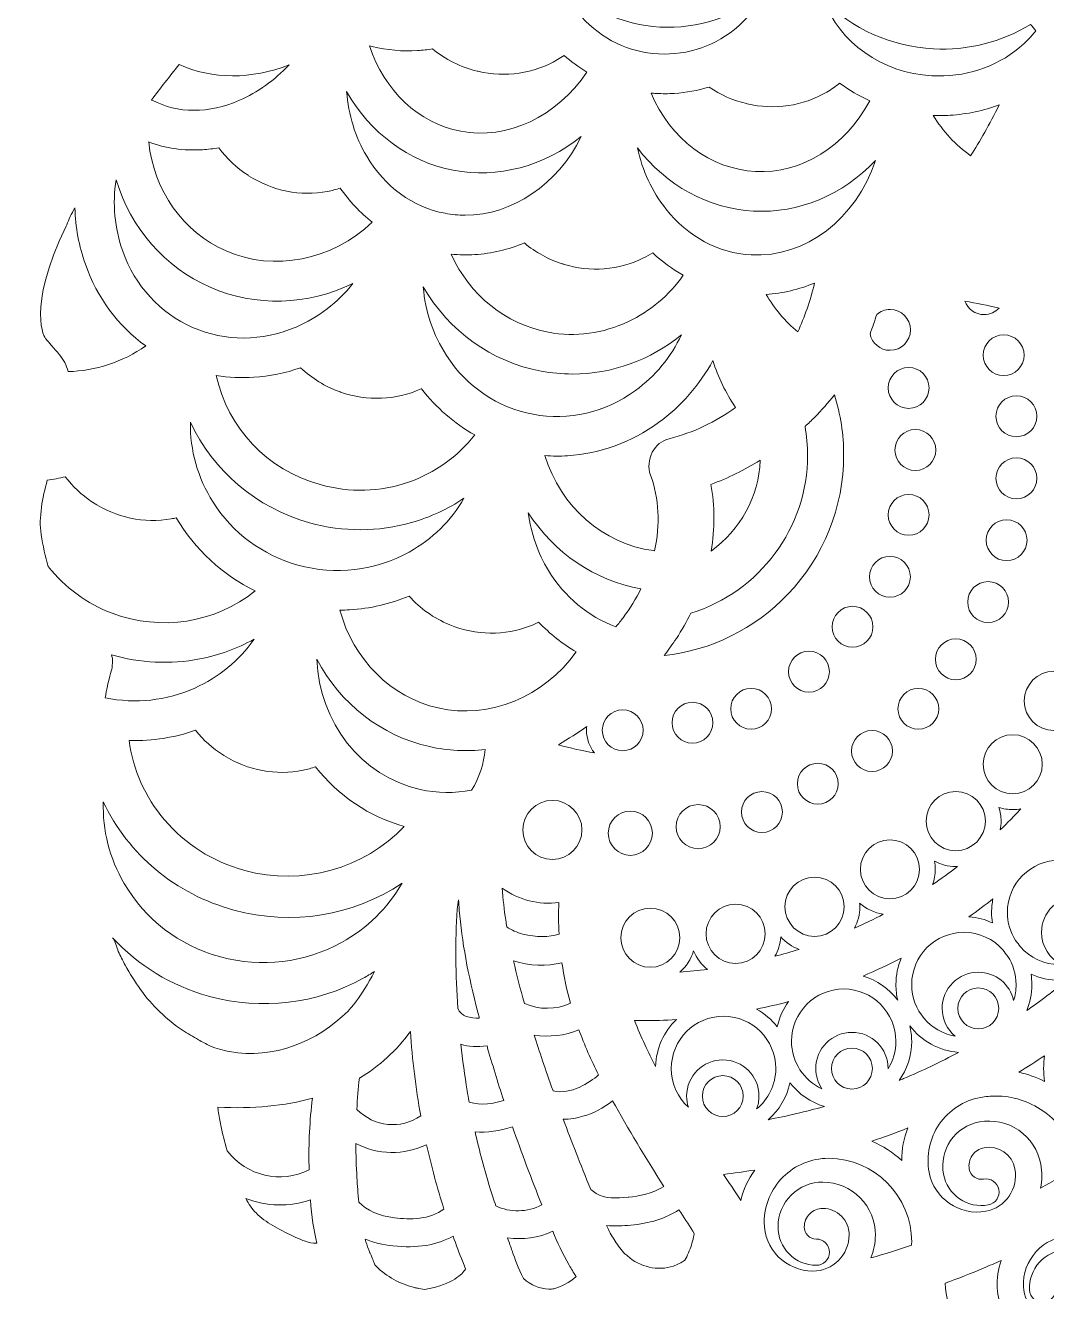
# Model space of a CAD drawing. Header units: millimetres. Extents: x -1647 to 2455, y -685 to 37.
# Drawn here: x 1152.3 to 1346.9, y -486.7 to -245.5 of the extents above; entities that cross this region are included whole.
import ezdxf

# ---------------------------------------------------------------- set-up
doc = ezdxf.new("R2010")
doc.units = ezdxf.units.MM
doc.header["$MEASUREMENT"] = 0
doc.layers.add('Layer 5', color=7, linetype='Continuous')

msp = doc.modelspace()

# ---------------------------------------------------------------- linework, layer by layer
at = {"layer": 'Layer 5', "lineweight": 0}
for points, knots in [([(1273.25, -245.87), (1280.52, -246.28), (1287.51, -243.96), (1293.02, -239.44), (1291.84, -241.77), (1290.23, -243.86), (1288.26, -245.63), (1284.04, -249.4), (1278.61, -251.3), (1272.97, -250.99), (1267.32, -250.68), (1262.14, -248.18), (1258.37, -243.97), (1256.59, -241.98), (1255.21, -239.7), (1254.3, -237.25), (1259.28, -242.32), (1266.1, -245.47), (1273.25, -245.87)], [0, 0, 0, 0, 1, 1, 1, 2, 2, 2, 3, 3, 3, 4, 4, 4, 5, 5, 5, 6, 6, 6, 6]), ([(1343.88, -245.37), (1344.22, -245.77), (1344.57, -246.17), (1344.91, -246.57), (1343.99, -247.73), (1342.94, -248.81), (1341.78, -249.78), (1337.2, -253.59), (1331.26, -255.49), (1325.06, -255.15), (1315.51, -254.62), (1307.44, -248.77), (1304.44, -240.69), (1309.82, -246.23), (1317.22, -249.58), (1325.35, -250.03), (1331.87, -250.4), (1338.42, -248.74), (1343.88, -245.37)], [0, 0, 0, 0, 1, 1, 1, 2, 2, 2, 3, 3, 3, 4, 4, 4, 5, 5, 5, 6, 6, 6, 6]), ([(1255.01, -251.27), (1256.34, -252.46), (1257.79, -253.53), (1259.32, -254.45), (1253.7, -262.91), (1244.16, -267.43), (1235.28, -265.73), (1227.24, -264.2), (1220.71, -258.03), (1217.91, -249.44), (1218.08, -249.49), (1218.26, -249.54), (1218.43, -249.58), (1221.27, -250.28), (1224.17, -250.54), (1227.07, -250.36), (1228.01, -250.3), (1228.97, -250.19), (1229.92, -250.04), (1232.36, -252.06), (1235.3, -253.53), (1238.45, -254.28), (1238.45, -254.28), (1238.57, -254.3), (1238.57, -254.3), (1243.82, -255.53), (1249.21, -254.74), (1253.74, -252.08), (1254.17, -251.83), (1254.59, -251.56), (1255.01, -251.27)], [0, 0, 0, 0, 1, 1, 1, 2, 2, 2, 3, 3, 3, 4, 4, 4, 5, 5, 5, 6, 6, 6, 7, 7, 7, 8, 8, 8, 9, 9, 9, 10, 10, 10, 10]), ([(1181.62, -253.01), (1187.91, -255.88), (1195.45, -255.87), (1202.57, -253.08), (1199.78, -256.02), (1196.57, -258.32), (1193.11, -259.83), (1187.26, -262.38), (1181.36, -262.37), (1176.51, -259.8), (1176.47, -259.78), (1176.42, -259.76), (1176.38, -259.74), (1178.05, -257.55), (1179.77, -255.34), (1181.62, -253.01)], [0, 0, 0, 0, 1, 1, 1, 2, 2, 2, 3, 3, 3, 4, 4, 4, 5, 5, 5, 5]), ([(1291.46, -273.38), (1282.82, -272.93), (1275.32, -267.26), (1271.55, -258.45), (1271.89, -258.48), (1272.22, -258.5), (1272.55, -258.52), (1273.7, -258.59), (1274.85, -258.58), (1275.98, -258.51), (1278.25, -258.37), (1280.48, -257.96), (1282.63, -257.3), (1284.77, -258.78), (1287.16, -259.85), (1289.74, -260.46), (1289.74, -260.46), (1289.86, -260.49), (1289.86, -260.49), (1295.11, -261.71), (1300.5, -260.92), (1305.04, -258.27), (1305.89, -257.76), (1306.72, -257.19), (1307.49, -256.55), (1309.28, -257.87), (1311.2, -259), (1313.22, -259.91), (1308.65, -268.58), (1300.21, -273.86), (1291.46, -273.38)], [0, 0, 0, 0, 1, 1, 1, 2, 2, 2, 3, 3, 3, 4, 4, 4, 5, 5, 5, 6, 6, 6, 7, 7, 7, 8, 8, 8, 9, 9, 9, 10, 10, 10, 10]), ([(1233.87, -273.14), (1242.35, -274.76), (1251.19, -272.39), (1258.25, -266.74), (1253.74, -275.87), (1245.11, -281.71), (1236.14, -281.71), (1234.87, -281.71), (1233.58, -281.6), (1232.3, -281.35), (1226.13, -280.17), (1220.82, -276.31), (1217.37, -270.47), (1215.18, -266.77), (1213.88, -262.59), (1213.55, -258.17), (1218.03, -266.04), (1225.38, -271.52), (1233.87, -273.14)], [0, 0, 0, 0, 1, 1, 1, 2, 2, 2, 3, 3, 3, 4, 4, 4, 5, 5, 5, 6, 6, 6, 6]), ([(1337.91, -260.69), (1336.01, -264.46), (1334.22, -267.64), (1332.46, -270.37), (1329.6, -268.35), (1327.16, -265.74), (1325.32, -262.71), (1326.39, -262.75), (1327.47, -262.74), (1328.54, -262.67), (1331.81, -262.47), (1334.95, -261.79), (1337.92, -260.66), (1337.92, -260.67), (1337.91, -260.68), (1337.91, -260.69)], [0, 0, 0, 0, 1, 1, 1, 2, 2, 2, 3, 3, 3, 4, 4, 4, 5, 5, 5, 5]), ([(1186.09, -269.24), (1187.12, -269.17), (1188.17, -269.05), (1189.21, -268.86), (1190.71, -270.93), (1192.58, -272.69), (1194.77, -274.11), (1194.77, -274.11), (1194.87, -274.18), (1194.87, -274.18), (1199.41, -277.09), (1204.75, -278.16), (1209.91, -277.18), (1210.73, -277.02), (1211.54, -276.81), (1212.33, -276.55), (1214.08, -279.05), (1216.13, -281.22), (1218.44, -283.04), (1210.78, -290.31), (1199.72, -292.52), (1190.57, -288.51), (1182.37, -284.92), (1176.83, -277.06), (1175.83, -267.76), (1179.06, -268.96), (1182.5, -269.46), (1186.09, -269.24)], [0, 0, 0, 0, 1, 1, 1, 2, 2, 2, 3, 3, 3, 4, 4, 4, 5, 5, 5, 6, 6, 6, 7, 7, 7, 8, 8, 8, 9, 9, 9, 9]), ([(1290.63, -289.26), (1284.37, -288.93), (1278.6, -285.82), (1274.39, -280.51), (1271.74, -277.15), (1269.89, -273.19), (1268.96, -268.87), (1274.45, -276.04), (1282.46, -280.47), (1291.07, -280.92), (1299.72, -281.38), (1308.04, -277.89), (1314.3, -271.28), (1310.59, -282.47), (1301.03, -289.8), (1290.63, -289.26)], [0, 0, 0, 0, 1, 1, 1, 2, 2, 2, 3, 3, 3, 4, 4, 4, 5, 5, 5, 5]), ([(1169.61, -274.94), (1172.39, -284.14), (1178.87, -291.62), (1187.54, -295.42), (1196.21, -299.22), (1206.11, -298.9), (1214.75, -294.7), (1211.85, -298.34), (1208.16, -301.17), (1203.9, -303), (1197.42, -305.77), (1190.42, -305.8), (1184.19, -303.07), (1177.96, -300.34), (1173.23, -295.18), (1170.87, -288.53), (1169.32, -284.17), (1168.9, -279.54), (1169.61, -274.94)], [0, 0, 0, 0, 1, 1, 1, 2, 2, 2, 3, 3, 3, 4, 4, 4, 5, 5, 5, 6, 6, 6, 6]), ([(1160.11, -283.78), (1160.15, -283.7), (1160.19, -283.61), (1160.21, -283.53), (1160.59, -282.53), (1161.1, -281.47), (1161.76, -280.31), (1161.86, -283.98), (1162.53, -287.59), (1163.76, -291.06), (1166.03, -297.44), (1170, -302.79), (1175.27, -306.61), (1170.86, -309.67), (1165.67, -311.38), (1160.47, -311.49), (1160.15, -310.28), (1159.61, -309.22), (1158.83, -308.27), (1158.29, -307.61), (1157.72, -306.98), (1157.27, -306.47), (1157.27, -306.47), (1157.24, -306.44), (1157.24, -306.44), (1156.88, -306.03), (1156.53, -305.64), (1156.2, -305.25), (1156.19, -305.24), (1156.19, -305.23), (1156.18, -305.23), (1156.18, -305.23), (1156.18, -305.23), (1156.18, -305.23), (1156.15, -305.18), (1152.32, -299.79), (1160.11, -283.78)], [0, 0, 0, 0, 1, 1, 1, 2, 2, 2, 3, 3, 3, 4, 4, 4, 5, 5, 5, 6, 6, 6, 7, 7, 7, 8, 8, 8, 9, 9, 9, 10, 10, 10, 11, 11, 11, 12, 12, 12, 12]), ([(1267.23, -301.96), (1262.41, -304.24), (1257.15, -304.94), (1252.01, -303.99), (1243.82, -302.47), (1237, -296.97), (1233.48, -289.13), (1234.97, -289.28), (1236.47, -289.3), (1237.96, -289.21), (1241.18, -289.01), (1244.36, -288.26), (1247.42, -286.99), (1249.55, -288.79), (1252, -290.14), (1254.73, -290.99), (1254.73, -290.99), (1254.83, -291.02), (1254.83, -291.02), (1259.99, -292.61), (1265.43, -292.19), (1270.13, -289.85), (1270.72, -289.56), (1271.3, -289.23), (1271.87, -288.87), (1273.68, -290.55), (1275.63, -291.98), (1277.7, -293.15), (1274.99, -296.97), (1271.38, -300), (1267.23, -301.96)], [0, 0, 0, 0, 1, 1, 1, 2, 2, 2, 3, 3, 3, 4, 4, 4, 5, 5, 5, 6, 6, 6, 7, 7, 7, 8, 8, 8, 9, 9, 9, 10, 10, 10, 10]), ([(1250.63, -311.41), (1252.58, -311.77), (1254.57, -311.95), (1256.53, -311.95), (1256.53, -311.95), (1256.54, -311.95), (1256.54, -311.95), (1264.16, -311.95), (1271.41, -309.32), (1277.36, -304.47), (1275.36, -308.71), (1272.37, -312.34), (1268.57, -315.1), (1262.81, -319.27), (1255.9, -320.88), (1249.11, -319.62), (1242.32, -318.36), (1236.45, -314.39), (1232.57, -308.43), (1230, -304.49), (1228.51, -300.03), (1228.16, -295.35), (1233.01, -303.76), (1241.16, -309.65), (1250.63, -311.41)], [0, 0, 0, 0, 1, 1, 1, 2, 2, 2, 3, 3, 3, 4, 4, 4, 5, 5, 5, 6, 6, 6, 7, 7, 7, 8, 8, 8, 8]), ([(1293.48, -296.78), (1293.48, -296.78), (1293.48, -296.78), (1293.48, -296.78), (1296.65, -296.58), (1299.74, -295.86), (1302.71, -294.62), (1301.87, -298.08), (1300.81, -301.14), (1299.51, -303.92), (1297.11, -301.92), (1295.06, -299.49), (1293.48, -296.78)], [0, 0, 0, 0, 1, 1, 1, 2, 2, 2, 3, 3, 3, 4, 4, 4, 4]), ([(1331.36, -298.07), (1333.56, -298.45), (1335.73, -298.89), (1337.88, -299.38), (1337.16, -300.15), (1336.15, -300.64), (1335.02, -300.64), (1333.34, -300.64), (1331.91, -299.57), (1331.36, -298.07)], [0, 0, 0, 0, 1, 1, 1, 2, 2, 2, 3, 3, 3, 3]), ([(1317.1, -307.44), (1315.21, -307.44), (1313.63, -306.09), (1313.28, -304.29), (1313.77, -303.07), (1314.19, -301.84), (1314.56, -300.61), (1315.24, -300.02), (1316.13, -299.66), (1317.1, -299.66), (1319.25, -299.66), (1320.99, -301.4), (1320.99, -303.55), (1320.99, -305.7), (1319.25, -307.44), (1317.1, -307.44)], [0, 0, 0, 0, 1, 1, 1, 2, 2, 2, 3, 3, 3, 4, 4, 4, 5, 5, 5, 5]), ([(1334.85, -308.37), (1334.85, -306.22), (1336.6, -304.47), (1338.74, -304.47), (1340.89, -304.47), (1342.64, -306.22), (1342.64, -308.37), (1342.64, -310.51), (1340.89, -312.26), (1338.74, -312.26), (1336.6, -312.26), (1334.85, -310.51), (1334.85, -308.37)], [0, 0, 0, 0, 1, 1, 1, 2, 2, 2, 3, 3, 3, 4, 4, 4, 4]), ([(1212.29, -315.35), (1212.29, -315.35), (1212.4, -315.39), (1212.4, -315.39), (1217.5, -317.16), (1222.94, -316.95), (1227.73, -314.79), (1227.75, -314.77), (1227.78, -314.76), (1227.81, -314.75), (1230.59, -318.36), (1234.08, -321.38), (1237.97, -323.54), (1234.71, -327.7), (1230.37, -330.8), (1225.34, -332.54), (1219.93, -334.41), (1214.11, -334.58), (1208.53, -333.02), (1198.37, -330.18), (1190.88, -322.28), (1188.7, -312.21), (1191.06, -312.61), (1193.46, -312.73), (1195.84, -312.58), (1198.85, -312.4), (1201.85, -311.78), (1204.77, -310.75), (1206.91, -312.79), (1209.44, -314.34), (1212.29, -315.35)], [0, 0, 0, 0, 1, 1, 1, 2, 2, 2, 3, 3, 3, 4, 4, 4, 5, 5, 5, 6, 6, 6, 7, 7, 7, 8, 8, 8, 9, 9, 9, 10, 10, 10, 10]), ([(1274.98, -324.28), (1273.62, -324.63), (1272.48, -325.54), (1271.79, -326.85), (1271.08, -328.2), (1270.95, -329.83), (1271.45, -331.19), (1273.07, -335.64), (1273.33, -340.61), (1272.22, -345.61), (1272.15, -345.61), (1272.09, -345.6), (1272.02, -345.59), (1262.37, -344.31), (1254.38, -337.27), (1251.32, -327.49), (1252.78, -327.6), (1254.23, -327.61), (1255.65, -327.52), (1261.83, -327.14), (1267.83, -324.95), (1273, -321.2), (1277.28, -318.1), (1280.82, -314.04), (1283.34, -309.37), (1284.35, -312.55), (1285.79, -315.54), (1287.65, -318.31), (1283.85, -321.1), (1279.59, -323.11), (1274.98, -324.28)], [0, 0, 0, 0, 1, 1, 1, 2, 2, 2, 3, 3, 3, 4, 4, 4, 5, 5, 5, 6, 6, 6, 7, 7, 7, 8, 8, 8, 9, 9, 9, 10, 10, 10, 10]), ([(1320.64, -318.49), (1318.49, -318.49), (1316.74, -316.74), (1316.74, -314.6), (1316.74, -312.45), (1318.49, -310.7), (1320.64, -310.7), (1322.79, -310.7), (1324.53, -312.45), (1324.53, -314.6), (1324.53, -316.74), (1322.79, -318.49), (1320.64, -318.49)], [0, 0, 0, 0, 1, 1, 1, 2, 2, 2, 3, 3, 3, 4, 4, 4, 4]), ([(1301.39, -327.41), (1301.39, -325.59), (1301.23, -323.75), (1300.9, -321.94), (1301.53, -321.35), (1302.14, -320.78), (1302.69, -320.21), (1304.05, -318.84), (1305.32, -317.4), (1306.5, -315.91), (1307.67, -319.62), (1308.26, -323.47), (1308.26, -327.41), (1308.26, -337.31), (1304.48, -346.72), (1297.62, -353.9), (1291.31, -360.5), (1283.02, -364.58), (1274.05, -365.55), (1274.88, -364.48), (1275.66, -363.39), (1276.38, -362.3), (1277.4, -360.75), (1278.33, -359.14), (1279.14, -357.5), (1292.27, -353.46), (1301.39, -341.15), (1301.39, -327.41)], [0, 0, 0, 0, 1, 1, 1, 2, 2, 2, 3, 3, 3, 4, 4, 4, 5, 5, 5, 6, 6, 6, 7, 7, 7, 8, 8, 8, 9, 9, 9, 9]), ([(1341.18, -323.89), (1339.03, -323.89), (1337.28, -322.14), (1337.28, -319.99), (1337.28, -317.84), (1339.03, -316.1), (1341.18, -316.1), (1343.32, -316.1), (1345.07, -317.84), (1345.07, -319.99), (1345.07, -322.14), (1343.32, -323.89), (1341.18, -323.89)], [0, 0, 0, 0, 1, 1, 1, 2, 2, 2, 3, 3, 3, 4, 4, 4, 4]), ([(1206.5, -340.28), (1212.87, -342.06), (1219.59, -342.05), (1225.93, -340.23), (1229.52, -339.21), (1232.86, -337.66), (1235.9, -335.62), (1233.45, -339.89), (1229.89, -343.39), (1225.44, -345.86), (1218.96, -349.46), (1211.44, -350.34), (1204.25, -348.33), (1197.55, -346.46), (1191.82, -342.21), (1188.1, -336.37), (1185.16, -331.75), (1183.68, -326.45), (1183.78, -321.11), (1188.1, -330.42), (1196.35, -337.45), (1206.5, -340.28)], [0, 0, 0, 0, 1, 1, 1, 2, 2, 2, 3, 3, 3, 4, 4, 4, 5, 5, 5, 6, 6, 6, 7, 7, 7, 7]), ([(1325.81, -326.42), (1325.81, -328.57), (1324.07, -330.31), (1321.92, -330.31), (1319.77, -330.31), (1318.03, -328.57), (1318.03, -326.42), (1318.03, -324.27), (1319.77, -322.53), (1321.92, -322.53), (1324.07, -322.53), (1325.81, -324.27), (1325.81, -326.42)], [0, 0, 0, 0, 1, 1, 1, 2, 2, 2, 3, 3, 3, 4, 4, 4, 4]), ([(1341.18, -335.71), (1339.03, -335.71), (1337.28, -333.96), (1337.28, -331.81), (1337.28, -329.67), (1339.03, -327.92), (1341.18, -327.92), (1343.32, -327.92), (1345.07, -329.67), (1345.07, -331.81), (1345.07, -333.96), (1343.32, -335.71), (1341.18, -335.71)], [0, 0, 0, 0, 1, 1, 1, 2, 2, 2, 3, 3, 3, 4, 4, 4, 4]), ([(1283.02, -345.66), (1283.72, -341.37), (1283.71, -337.04), (1282.96, -332.97), (1286.19, -331.78), (1289.35, -330.24), (1292.37, -328.38), (1292.07, -335.26), (1288.59, -341.64), (1283.02, -345.66)], [0, 0, 0, 0, 1, 1, 1, 2, 2, 2, 3, 3, 3, 3]), ([(1156.7, -348.63), (1156.14, -346.71), (1155.68, -344.66), (1155.34, -342.52), (1155.34, -342.52), (1155.34, -342.52), (1155.34, -342.52), (1154.82, -339.23), (1155.61, -335.49), (1156.51, -332.19), (1157.66, -332.02), (1158.8, -331.78), (1159.93, -331.5), (1161.34, -333.35), (1163.05, -334.96), (1165.02, -336.28), (1165.02, -336.28), (1165.12, -336.34), (1165.12, -336.34), (1169.62, -339.32), (1174.95, -340.45), (1180.12, -339.53), (1180.43, -339.47), (1180.75, -339.41), (1181.07, -339.33), (1184.6, -345.33), (1189.88, -350.22), (1196.12, -353.27), (1188.49, -359.37), (1178.18, -361), (1168.86, -357.5), (1164.07, -355.7), (1159.87, -352.63), (1156.7, -348.63)], [0, 0, 0, 0, 1, 1, 1, 2, 2, 2, 3, 3, 3, 4, 4, 4, 5, 5, 5, 6, 6, 6, 7, 7, 7, 8, 8, 8, 9, 9, 9, 10, 10, 10, 11, 11, 11, 11]), ([(1320.64, -342.67), (1318.49, -342.67), (1316.74, -340.92), (1316.74, -338.78), (1316.74, -336.63), (1318.49, -334.88), (1320.64, -334.88), (1322.79, -334.88), (1324.53, -336.63), (1324.53, -338.78), (1324.53, -340.92), (1322.79, -342.67), (1320.64, -342.67)], [0, 0, 0, 0, 1, 1, 1, 2, 2, 2, 3, 3, 3, 4, 4, 4, 4]), ([(1252.01, -349.38), (1249.98, -346.05), (1248.67, -342.31), (1248.16, -338.39), (1253.11, -346.03), (1260.84, -351.28), (1269.63, -352.85), (1268.68, -354.76), (1267.54, -356.6), (1266.23, -358.35), (1265.8, -358.93), (1265.35, -359.5), (1264.85, -360.09), (1259.61, -358.16), (1255.07, -354.38), (1252.01, -349.38)], [0, 0, 0, 0, 1, 1, 1, 2, 2, 2, 3, 3, 3, 4, 4, 4, 5, 5, 5, 5]), ([(1339.31, -347.49), (1337.16, -347.49), (1335.42, -345.75), (1335.42, -343.6), (1335.42, -341.45), (1337.16, -339.71), (1339.31, -339.71), (1341.46, -339.71), (1343.2, -341.45), (1343.2, -343.6), (1343.2, -345.75), (1341.46, -347.49), (1339.31, -347.49)], [0, 0, 0, 0, 1, 1, 1, 2, 2, 2, 3, 3, 3, 4, 4, 4, 4]), ([(1317.08, -346.68), (1319.22, -346.68), (1320.97, -348.42), (1320.97, -350.57), (1320.97, -352.72), (1319.22, -354.46), (1317.08, -354.46), (1314.93, -354.46), (1313.18, -352.72), (1313.18, -350.57), (1313.18, -348.42), (1314.93, -346.68), (1317.08, -346.68)], [0, 0, 0, 0, 1, 1, 1, 2, 2, 2, 3, 3, 3, 4, 4, 4, 4]), ([(1335.78, -351.49), (1337.93, -351.49), (1339.68, -353.24), (1339.68, -355.38), (1339.68, -357.53), (1337.93, -359.28), (1335.78, -359.28), (1333.64, -359.28), (1331.89, -357.53), (1331.89, -355.38), (1331.89, -353.24), (1333.64, -351.49), (1335.78, -351.49)], [0, 0, 0, 0, 1, 1, 1, 2, 2, 2, 3, 3, 3, 4, 4, 4, 4]), ([(1231.02, -375.55), (1222.02, -373.54), (1214.77, -366.3), (1212.27, -356.93), (1212.88, -356.92), (1213.5, -356.9), (1214.1, -356.86), (1218.02, -356.62), (1221.83, -355.74), (1225.44, -354.23), (1227.52, -356.58), (1230.16, -358.45), (1233.11, -359.67), (1233.11, -359.67), (1233.22, -359.71), (1233.22, -359.71), (1238.22, -361.75), (1243.66, -361.82), (1248.56, -359.91), (1249.08, -359.71), (1249.61, -359.47), (1250.14, -359.21), (1252.28, -361.45), (1254.68, -363.34), (1257.3, -364.86), (1251.18, -373.44), (1240.75, -377.72), (1231.02, -375.55)], [0, 0, 0, 0, 1, 1, 1, 2, 2, 2, 3, 3, 3, 4, 4, 4, 5, 5, 5, 6, 6, 6, 7, 7, 7, 8, 8, 8, 9, 9, 9, 9]), ([(1313.84, -360.09), (1313.84, -362.23), (1312.09, -363.98), (1309.94, -363.98), (1307.8, -363.98), (1306.05, -362.23), (1306.05, -360.09), (1306.05, -357.94), (1307.8, -356.19), (1309.94, -356.19), (1312.09, -356.19), (1313.84, -357.94), (1313.84, -360.09)], [0, 0, 0, 0, 1, 1, 1, 2, 2, 2, 3, 3, 3, 4, 4, 4, 4]), ([(1168.71, -365.4), (1174.18, -367.01), (1179.96, -367.29), (1185.57, -366.2), (1189.23, -365.49), (1192.69, -364.24), (1195.9, -362.47), (1193.09, -366.51), (1189.24, -369.69), (1184.59, -371.76), (1179.19, -374.17), (1173.32, -374.81), (1167.56, -373.61), (1167.68, -372.85), (1167.81, -372.13), (1167.95, -371.42), (1167.98, -371.27), (1168.59, -368.96), (1168.79, -368.17), (1168.84, -367.99), (1168.87, -367.81), (1168.88, -367.62), (1168.88, -367.62), (1168.94, -366.76), (1168.94, -366.76), (1168.98, -366.28), (1168.89, -365.82), (1168.71, -365.4)], [0, 0, 0, 0, 1, 1, 1, 2, 2, 2, 3, 3, 3, 4, 4, 4, 5, 5, 5, 6, 6, 6, 7, 7, 7, 8, 8, 8, 9, 9, 9, 9]), ([(1333.52, -366.28), (1333.52, -368.43), (1331.77, -370.18), (1329.62, -370.18), (1327.48, -370.18), (1325.73, -368.43), (1325.73, -366.28), (1325.73, -364.14), (1327.48, -362.39), (1329.62, -362.39), (1331.77, -362.39), (1333.52, -364.14), (1333.52, -366.28)], [0, 0, 0, 0, 1, 1, 1, 2, 2, 2, 3, 3, 3, 4, 4, 4, 4]), ([(1227.56, -391.06), (1216.29, -388.55), (1208.37, -378.28), (1207.86, -366.28), (1212.35, -374.76), (1220.14, -380.85), (1229.38, -382.91), (1232.86, -383.69), (1236.41, -383.86), (1239.95, -383.44), (1239.71, -386.11), (1238.81, -388.82), (1237.37, -391.2), (1234.1, -391.83), (1230.81, -391.79), (1227.56, -391.06)], [0, 0, 0, 0, 1, 1, 1, 2, 2, 2, 3, 3, 3, 4, 4, 4, 5, 5, 5, 5]), ([(1301.64, -372.53), (1299.5, -372.53), (1297.75, -370.78), (1297.75, -368.64), (1297.75, -366.49), (1299.5, -364.74), (1301.64, -364.74), (1303.79, -364.74), (1305.54, -366.49), (1305.54, -368.64), (1305.54, -370.78), (1303.79, -372.53), (1301.64, -372.53)], [0, 0, 0, 0, 1, 1, 1, 2, 2, 2, 3, 3, 3, 4, 4, 4, 4]), ([(1353.94, -374.2), (1353.94, -377.3), (1351.41, -379.83), (1348.31, -379.83), (1345.2, -379.83), (1342.68, -377.3), (1342.68, -374.2), (1342.68, -371.09), (1345.2, -368.57), (1348.31, -368.57), (1351.41, -368.57), (1353.94, -371.09), (1353.94, -374.2)], [0, 0, 0, 0, 1, 1, 1, 2, 2, 2, 3, 3, 3, 4, 4, 4, 4]), ([(1290.62, -379.6), (1288.48, -379.6), (1286.73, -377.85), (1286.73, -375.71), (1286.73, -373.56), (1288.48, -371.81), (1290.62, -371.81), (1292.77, -371.81), (1294.52, -373.56), (1294.52, -375.71), (1294.52, -377.85), (1292.77, -379.6), (1290.62, -379.6)], [0, 0, 0, 0, 1, 1, 1, 2, 2, 2, 3, 3, 3, 4, 4, 4, 4]), ([(1326.39, -375.71), (1326.39, -377.85), (1324.64, -379.6), (1322.49, -379.6), (1320.35, -379.6), (1318.6, -377.85), (1318.6, -375.71), (1318.6, -373.56), (1320.35, -371.81), (1322.49, -371.81), (1324.64, -371.81), (1326.39, -373.56), (1326.39, -375.71)], [0, 0, 0, 0, 1, 1, 1, 2, 2, 2, 3, 3, 3, 4, 4, 4, 4]), ([(1266.16, -375.91), (1268.31, -375.91), (1270.05, -377.65), (1270.05, -379.8), (1270.05, -381.95), (1268.31, -383.69), (1266.16, -383.69), (1264.01, -383.69), (1262.26, -381.95), (1262.26, -379.8), (1262.26, -377.65), (1264.01, -375.91), (1266.16, -375.91)], [0, 0, 0, 0, 1, 1, 1, 2, 2, 2, 3, 3, 3, 4, 4, 4, 4]), ([(1275.55, -378.35), (1275.55, -376.21), (1277.3, -374.46), (1279.44, -374.46), (1281.59, -374.46), (1283.34, -376.21), (1283.34, -378.35), (1283.34, -380.5), (1281.59, -382.25), (1279.44, -382.25), (1277.3, -382.25), (1275.55, -380.5), (1275.55, -378.35)], [0, 0, 0, 0, 1, 1, 1, 2, 2, 2, 3, 3, 3, 4, 4, 4, 4]), ([(1172.33, -381.74), (1176.58, -381.84), (1180.75, -381.19), (1184.76, -379.8), (1186.24, -381.66), (1188.01, -383.25), (1190.06, -384.54), (1190.06, -384.54), (1190.16, -384.6), (1190.16, -384.6), (1194.74, -387.46), (1200.09, -388.45), (1205.24, -387.39), (1206.05, -387.23), (1206.86, -387.01), (1207.64, -386.74), (1211.97, -392.3), (1217.91, -396.29), (1224.54, -398.09), (1216.86, -406.18), (1205.12, -409.48), (1194.14, -406.51), (1194.14, -406.51), (1193.98, -406.46), (1193.98, -406.46), (1188.02, -404.81), (1182.78, -401.48), (1178.82, -396.83), (1175.14, -392.49), (1172.82, -387.29), (1172.08, -381.73), (1172.16, -381.73), (1172.25, -381.73), (1172.33, -381.74)], [0, 0, 0, 0, 1, 1, 1, 2, 2, 2, 3, 3, 3, 4, 4, 4, 5, 5, 5, 6, 6, 6, 7, 7, 7, 8, 8, 8, 9, 9, 9, 10, 10, 10, 11, 11, 11, 11]), ([(1260.76, -384.08), (1258.46, -383.71), (1256.18, -383.21), (1253.93, -382.55), (1255.84, -381.41), (1257.62, -380.25), (1259.3, -379.09), (1259.28, -379.33), (1259.26, -379.56), (1259.26, -379.8), (1259.26, -381.42), (1259.83, -382.9), (1260.76, -384.08)], [0, 0, 0, 0, 1, 1, 1, 2, 2, 2, 3, 3, 3, 4, 4, 4, 4]), ([(1309.76, -383.75), (1309.76, -381.6), (1311.51, -379.85), (1313.66, -379.85), (1315.81, -379.85), (1317.55, -381.6), (1317.55, -383.75), (1317.55, -385.89), (1315.81, -387.64), (1313.66, -387.64), (1311.51, -387.64), (1309.76, -385.89), (1309.76, -383.75)], [0, 0, 0, 0, 1, 1, 1, 2, 2, 2, 3, 3, 3, 4, 4, 4, 4]), ([(1340.48, -391.9), (1337.37, -391.9), (1334.85, -389.38), (1334.85, -386.27), (1334.85, -383.17), (1337.37, -380.64), (1340.48, -380.64), (1343.58, -380.64), (1346.11, -383.17), (1346.11, -386.27), (1346.11, -389.38), (1343.58, -391.9), (1340.48, -391.9)], [0, 0, 0, 0, 1, 1, 1, 2, 2, 2, 3, 3, 3, 4, 4, 4, 4]), ([(1307.22, -389.97), (1307.22, -392.12), (1305.48, -393.86), (1303.33, -393.86), (1301.18, -393.86), (1299.44, -392.12), (1299.44, -389.97), (1299.44, -387.82), (1301.18, -386.08), (1303.33, -386.08), (1305.48, -386.08), (1307.22, -387.82), (1307.22, -389.97)], [0, 0, 0, 0, 1, 1, 1, 2, 2, 2, 3, 3, 3, 4, 4, 4, 4]), ([(1296.58, -395.36), (1296.58, -397.51), (1294.83, -399.26), (1292.68, -399.26), (1290.53, -399.26), (1288.79, -397.51), (1288.79, -395.36), (1288.79, -393.22), (1290.53, -391.47), (1292.68, -391.47), (1294.83, -391.47), (1296.58, -393.22), (1296.58, -395.36)], [0, 0, 0, 0, 1, 1, 1, 2, 2, 2, 3, 3, 3, 4, 4, 4, 4]), ([(1329.62, -402.73), (1326.52, -402.73), (1323.99, -400.2), (1323.99, -397.1), (1323.99, -393.99), (1326.52, -391.47), (1329.62, -391.47), (1332.73, -391.47), (1335.26, -393.99), (1335.26, -397.1), (1335.26, -400.2), (1332.73, -402.73), (1329.62, -402.73)], [0, 0, 0, 0, 1, 1, 1, 2, 2, 2, 3, 3, 3, 4, 4, 4, 4]), ([(1167.18, -393.41), (1171.9, -403.45), (1180.95, -411.02), (1192.06, -414.03), (1203.23, -417.06), (1214.75, -415.18), (1224.1, -408.9), (1221.41, -413.62), (1217.44, -417.51), (1212.57, -420.2), (1205.52, -424.09), (1197.33, -425.06), (1189.52, -422.95), (1189.52, -422.95), (1189.34, -422.9), (1189.34, -422.9), (1181.61, -420.76), (1175.16, -415.82), (1171.18, -409), (1171.18, -409), (1171.18, -409), (1171.18, -409), (1168.36, -404.16), (1167, -398.83), (1167.18, -393.41)], [0, 0, 0, 0, 1, 1, 1, 2, 2, 2, 3, 3, 3, 4, 4, 4, 5, 5, 5, 6, 6, 6, 7, 7, 7, 8, 8, 8, 8]), ([(1258.39, -398.77), (1258.39, -401.88), (1255.87, -404.41), (1252.76, -404.41), (1249.66, -404.41), (1247.13, -401.88), (1247.13, -398.77), (1247.13, -395.67), (1249.66, -393.14), (1252.76, -393.14), (1255.87, -393.14), (1258.39, -395.67), (1258.39, -398.77)], [0, 0, 0, 0, 1, 1, 1, 2, 2, 2, 3, 3, 3, 4, 4, 4, 4]), ([(1267.61, -395.19), (1269.93, -395.19), (1271.81, -397.08), (1271.81, -399.4), (1271.81, -401.72), (1269.93, -403.61), (1267.61, -403.61), (1265.29, -403.61), (1263.4, -401.72), (1263.4, -399.4), (1263.4, -397.08), (1265.29, -395.19), (1267.61, -395.19)], [0, 0, 0, 0, 1, 1, 1, 2, 2, 2, 3, 3, 3, 4, 4, 4, 4]), ([(1280.53, -393.94), (1282.85, -393.94), (1284.74, -395.83), (1284.74, -398.15), (1284.74, -400.47), (1282.85, -402.35), (1280.53, -402.35), (1278.21, -402.35), (1276.33, -400.47), (1276.33, -398.15), (1276.33, -395.83), (1278.21, -393.94), (1280.53, -393.94)], [0, 0, 0, 0, 1, 1, 1, 2, 2, 2, 3, 3, 3, 4, 4, 4, 4]), ([(1337.85, -394.49), (1338.68, -394.76), (1339.56, -394.9), (1340.48, -394.9), (1341.01, -394.9), (1341.52, -394.85), (1342.02, -394.76), (1341.26, -395.58), (1340.48, -396.39), (1339.69, -397.19), (1339.16, -397.71), (1338.63, -398.23), (1338.1, -398.74), (1338.2, -398.21), (1338.26, -397.66), (1338.26, -397.1), (1338.26, -396.19), (1338.11, -395.32), (1337.85, -394.49)], [0, 0, 0, 0, 1, 1, 1, 2, 2, 2, 3, 3, 3, 4, 4, 4, 5, 5, 5, 6, 6, 6, 6]), ([(1317.08, -411.91), (1313.97, -411.91), (1311.44, -409.38), (1311.44, -406.28), (1311.44, -403.17), (1313.97, -400.64), (1317.08, -400.64), (1320.18, -400.64), (1322.71, -403.17), (1322.71, -406.28), (1322.71, -409.38), (1320.18, -411.91), (1317.08, -411.91)], [0, 0, 0, 0, 1, 1, 1, 2, 2, 2, 3, 3, 3, 4, 4, 4, 4]), ([(1325.56, -404.71), (1326.77, -405.36), (1328.16, -405.73), (1329.62, -405.73), (1329.74, -405.73), (1329.85, -405.73), (1329.97, -405.72), (1328.41, -406.92), (1326.82, -408.07), (1325.21, -409.17), (1325.53, -408.26), (1325.71, -407.29), (1325.71, -406.28), (1325.71, -405.74), (1325.66, -405.22), (1325.56, -404.71)], [0, 0, 0, 0, 1, 1, 1, 2, 2, 2, 3, 3, 3, 4, 4, 4, 5, 5, 5, 5]), ([(1349.4, -404.51), (1354.89, -404.51), (1359.35, -408.98), (1359.35, -414.47), (1359.35, -414.91), (1359.32, -415.34), (1359.27, -415.76), (1358.26, -413.19), (1355.77, -411.37), (1352.85, -411.37), (1349.05, -411.37), (1345.96, -414.46), (1345.96, -418.26), (1345.96, -420.95), (1347.51, -423.27), (1349.75, -424.41), (1349.64, -424.42), (1349.52, -424.42), (1349.4, -424.42), (1346.44, -424.42), (1343.78, -423.12), (1341.95, -421.06), (1341.67, -420.63), (1341.36, -420.22), (1341.03, -419.83), (1340.03, -418.28), (1339.45, -416.44), (1339.45, -414.47), (1339.45, -408.98), (1343.91, -404.51), (1349.4, -404.51)], [0, 0, 0, 0, 1, 1, 1, 2, 2, 2, 3, 3, 3, 4, 4, 4, 5, 5, 5, 6, 6, 6, 7, 7, 7, 8, 8, 8, 9, 9, 9, 10, 10, 10, 10]), ([(1253.99, -412.6), (1253.91, -414.6), (1253.92, -416.61), (1254.02, -418.59), (1252.12, -419.23), (1249.65, -419.23), (1247.12, -418.6), (1245.99, -418.32), (1244.95, -417.85), (1244.08, -417.23), (1244.01, -416.8), (1243.94, -416.38), (1243.87, -415.95), (1243.57, -414.02), (1243.34, -411.98), (1243.18, -409.86), (1246.3, -412.09), (1250.2, -413.1), (1253.99, -412.6)], [0, 0, 0, 0, 1, 1, 1, 2, 2, 2, 3, 3, 3, 4, 4, 4, 5, 5, 5, 6, 6, 6, 6]), ([(1297.07, -413.41), (1297.07, -410.3), (1299.6, -407.78), (1302.71, -407.78), (1305.81, -407.78), (1308.34, -410.3), (1308.34, -413.41), (1308.34, -416.51), (1305.81, -419.04), (1302.71, -419.04), (1299.6, -419.04), (1297.07, -416.51), (1297.07, -413.41)], [0, 0, 0, 0, 1, 1, 1, 2, 2, 2, 3, 3, 3, 4, 4, 4, 4]), ([(1234.58, -413.9), (1234.69, -413.3), (1234.79, -412.69), (1234.89, -412.08), (1234.92, -412.73), (1234.97, -413.39), (1235.02, -414.06), (1235.5, -419.94), (1236.63, -426.19), (1238.6, -433.73), (1238.68, -434.02), (1238.76, -434.31), (1238.83, -434.6), (1237.19, -434.63), (1235.23, -434.32), (1234.72, -432.72), (1234.3, -426.39), (1234.25, -420.06), (1234.58, -413.9)], [0, 0, 0, 0, 1, 1, 1, 2, 2, 2, 3, 3, 3, 4, 4, 4, 5, 5, 5, 6, 6, 6, 6]), ([(1336.6, -416.47), (1335.23, -415.83), (1333.73, -415.43), (1332.14, -415.31), (1333.69, -414.21), (1335.21, -413.06), (1336.71, -411.88), (1336.54, -412.71), (1336.45, -413.58), (1336.45, -414.47), (1336.45, -415.15), (1336.5, -415.82), (1336.6, -416.47)], [0, 0, 0, 0, 1, 1, 1, 2, 2, 2, 3, 3, 3, 4, 4, 4, 4]), ([(1271.42, -413.66), (1274.53, -413.66), (1277.05, -416.19), (1277.05, -419.29), (1277.05, -422.4), (1274.53, -424.93), (1271.42, -424.93), (1268.32, -424.93), (1265.79, -422.4), (1265.79, -419.29), (1265.79, -416.19), (1268.32, -413.66), (1271.42, -413.66)], [0, 0, 0, 0, 1, 1, 1, 2, 2, 2, 3, 3, 3, 4, 4, 4, 4]), ([(1282.03, -418.56), (1282.03, -415.45), (1284.56, -412.93), (1287.66, -412.93), (1290.77, -412.93), (1293.29, -415.45), (1293.29, -418.56), (1293.29, -421.66), (1290.77, -424.19), (1287.66, -424.19), (1284.56, -424.19), (1282.03, -421.66), (1282.03, -418.56)], [0, 0, 0, 0, 1, 1, 1, 2, 2, 2, 3, 3, 3, 4, 4, 4, 4]), ([(1311.3, -412.69), (1312.54, -413.8), (1314.09, -414.56), (1315.81, -414.81), (1314, -415.77), (1312.17, -416.66), (1310.3, -417.5), (1310.96, -416.28), (1311.34, -414.89), (1311.34, -413.41), (1311.34, -413.16), (1311.32, -412.92), (1311.3, -412.69)], [0, 0, 0, 0, 1, 1, 1, 2, 2, 2, 3, 3, 3, 4, 4, 4, 4]), ([(1213.84, -433.26), (1207.92, -439.11), (1199.58, -442.51), (1191.25, -440.99), (1189.96, -440.76), (1188.7, -440.41), (1187.5, -439.88), (1186.75, -439.54), (1186.03, -439.13), (1185.31, -438.73), (1184.29, -438.15), (1183.26, -437.57), (1182.29, -436.92), (1179.14, -434.82), (1176.49, -432.23), (1174.27, -429.18), (1173.19, -427.69), (1172.21, -426.12), (1171.34, -424.51), (1170.88, -423.65), (1170.45, -422.78), (1170.04, -421.9), (1169.72, -421.19), (1169.46, -419.86), (1168.94, -419.29), (1173.8, -424.57), (1180.13, -428.45), (1187.22, -430.41), (1187.22, -430.41), (1187.43, -430.47), (1187.43, -430.47), (1197.37, -433.16), (1207.77, -431.93), (1216.72, -427), (1217.45, -426.6), (1218.17, -426.17), (1218.88, -425.72), (1216.3, -430.69), (1213.94, -433.15), (1213.84, -433.26)], [0, 0, 0, 0, 1, 1, 1, 2, 2, 2, 3, 3, 3, 4, 4, 4, 5, 5, 5, 6, 6, 6, 7, 7, 7, 8, 8, 8, 9, 9, 9, 10, 10, 10, 11, 11, 11, 12, 12, 12, 13, 13, 13, 13]), ([(1295.15, -422.84), (1295.78, -421.74), (1296.18, -420.49), (1296.27, -419.15), (1297.21, -420.2), (1298.4, -421.02), (1299.75, -421.52), (1298.23, -422), (1296.69, -422.44), (1295.15, -422.84)], [0, 0, 0, 0, 1, 1, 1, 2, 2, 2, 3, 3, 3, 3]), ([(1333.92, -425.87), (1330.12, -425.87), (1327.02, -428.96), (1327.02, -432.76), (1327.02, -434.87), (1327.98, -436.77), (1329.49, -438.03), (1324.8, -437.23), (1321.22, -433.14), (1321.22, -428.22), (1321.22, -422.74), (1325.68, -418.27), (1331.17, -418.27), (1334.13, -418.27), (1336.79, -419.57), (1338.62, -421.63), (1338.9, -422.06), (1339.21, -422.47), (1339.55, -422.86), (1340.54, -424.41), (1341.12, -426.25), (1341.12, -428.22), (1341.12, -429.29), (1340.95, -430.31), (1340.64, -431.27), (1339.96, -428.18), (1337.21, -425.87), (1333.92, -425.87)], [0, 0, 0, 0, 1, 1, 1, 2, 2, 2, 3, 3, 3, 4, 4, 4, 5, 5, 5, 6, 6, 6, 7, 7, 7, 8, 8, 8, 9, 9, 9, 9]), ([(1279.67, -421.82), (1280.24, -423.2), (1281.16, -424.41), (1282.31, -425.32), (1280.56, -425.54), (1278.81, -425.71), (1277.04, -425.84), (1278.26, -424.79), (1279.19, -423.4), (1279.67, -421.82)], [0, 0, 0, 0, 1, 1, 1, 2, 2, 2, 3, 3, 3, 3]), ([(1254.57, -424.06), (1254.94, -426.63), (1255.49, -429.22), (1256.2, -431.78), (1253.43, -433.04), (1250.24, -433.06), (1247.44, -431.82), (1246.63, -428.98), (1245.94, -426.31), (1245.36, -423.71), (1248.37, -424.67), (1251.65, -424.8), (1254.57, -424.06)], [0, 0, 0, 0, 1, 1, 1, 2, 2, 2, 3, 3, 3, 4, 4, 4, 4]), ([(1318.56, -431.16), (1316.91, -429.01), (1314.61, -427.39), (1311.95, -426.6), (1314.42, -425.55), (1316.85, -424.41), (1319.24, -423.18), (1318.58, -424.73), (1318.22, -426.43), (1318.22, -428.22), (1318.22, -429.24), (1318.34, -430.22), (1318.56, -431.16)], [0, 0, 0, 0, 1, 1, 1, 2, 2, 2, 3, 3, 3, 4, 4, 4, 4]), ([(1343.14, -433.18), (1343.77, -431.65), (1344.12, -429.98), (1344.12, -428.22), (1344.12, -427.54), (1344.07, -426.87), (1343.97, -426.22), (1345.62, -426.99), (1347.46, -427.42), (1349.4, -427.42), (1349.9, -427.42), (1350.39, -427.39), (1350.87, -427.33), (1348.37, -429.38), (1345.78, -431.33), (1343.14, -433.18)], [0, 0, 0, 0, 1, 1, 1, 2, 2, 2, 3, 3, 3, 4, 4, 4, 5, 5, 5, 5]), ([(1304.12, -448.06), (1300.7, -446.48), (1298.31, -443.02), (1298.31, -439.01), (1298.31, -433.53), (1302.78, -429.06), (1308.26, -429.06), (1313.75, -429.06), (1318.22, -433.53), (1318.22, -439.01), (1318.22, -440.93), (1317.67, -442.72), (1316.73, -444.24), (1316.73, -444.23), (1316.73, -444.22), (1316.73, -444.21), (1316.73, -440.41), (1313.64, -437.32), (1309.84, -437.32), (1306.04, -437.32), (1302.94, -440.41), (1302.94, -444.21), (1302.94, -445.64), (1303.38, -446.96), (1304.12, -448.06)], [0, 0, 0, 0, 1, 1, 1, 2, 2, 2, 3, 3, 3, 4, 4, 4, 5, 5, 5, 6, 6, 6, 7, 7, 7, 8, 8, 8, 8]), ([(1337.81, -432.76), (1337.81, -434.91), (1336.06, -436.65), (1333.92, -436.65), (1331.77, -436.65), (1330.02, -434.91), (1330.02, -432.76), (1330.02, -430.61), (1331.77, -428.87), (1333.92, -428.87), (1336.06, -428.87), (1337.81, -430.61), (1337.81, -432.76)], [0, 0, 0, 0, 1, 1, 1, 2, 2, 2, 3, 3, 3, 4, 4, 4, 4]), ([(1297.74, -431.47), (1296.72, -432.89), (1295.98, -434.52), (1295.6, -436.29), (1294.53, -434.91), (1293.2, -433.76), (1291.67, -432.9), (1293.71, -432.48), (1295.74, -432.01), (1297.74, -431.47)], [0, 0, 0, 0, 1, 1, 1, 2, 2, 2, 3, 3, 3, 3]), ([(1269.9, -435.09), (1272.07, -435.09), (1274.23, -435.02), (1276.38, -434.9), (1274.03, -437.16), (1272.53, -440.31), (1272.42, -443.8), (1271, -441.16), (1269.66, -438.25), (1268.42, -435.08), (1268.92, -435.09), (1269.41, -435.09), (1269.9, -435.09)], [0, 0, 0, 0, 1, 1, 1, 2, 2, 2, 3, 3, 3, 4, 4, 4, 4]), ([(1285.23, -442.56), (1281.43, -442.56), (1278.34, -445.65), (1278.34, -449.45), (1278.34, -450.19), (1278.46, -450.91), (1278.67, -451.57), (1276.67, -449.75), (1275.41, -447.13), (1275.41, -444.21), (1275.41, -438.72), (1279.88, -434.26), (1285.36, -434.26), (1290.85, -434.26), (1295.32, -438.72), (1295.32, -444.21), (1295.32, -447.31), (1293.89, -450.09), (1291.66, -451.91), (1291.96, -451.15), (1292.12, -450.32), (1292.12, -449.45), (1292.12, -445.65), (1289.03, -442.56), (1285.23, -442.56)], [0, 0, 0, 0, 1, 1, 1, 2, 2, 2, 3, 3, 3, 4, 4, 4, 5, 5, 5, 6, 6, 6, 7, 7, 7, 8, 8, 8, 8]), ([(1319.68, -446.13), (1319.4, -446.25), (1319.12, -446.36), (1318.84, -446.48), (1320.34, -444.36), (1321.22, -441.79), (1321.22, -439.01), (1321.22, -438), (1321.1, -437.02), (1320.88, -436.07), (1323.05, -438.92), (1326.37, -440.84), (1330.14, -441.13), (1326.74, -442.95), (1323.25, -444.62), (1319.68, -446.13)], [0, 0, 0, 0, 1, 1, 1, 2, 2, 2, 3, 3, 3, 4, 4, 4, 5, 5, 5, 5]), ([(1227.68, -453.24), (1223.87, -455.84), (1218.79, -455.33), (1215.48, -451.98), (1215.59, -449.96), (1215.76, -447.97), (1215.98, -446.05), (1219.82, -443.76), (1223.02, -440.82), (1225.7, -437.14), (1226.04, -442.49), (1226.71, -447.89), (1227.68, -453.24)], [0, 0, 0, 0, 1, 1, 1, 2, 2, 2, 3, 3, 3, 4, 4, 4, 4]), ([(1257.82, -436.84), (1258.85, -439.69), (1260.11, -442.57), (1261.56, -445.42), (1259.8, -446.92), (1256.39, -449.24), (1252.88, -448.47), (1251.41, -444.33), (1250.27, -440.96), (1249.27, -437.83), (1252.15, -438.29), (1255.1, -437.95), (1257.82, -436.84)], [0, 0, 0, 0, 1, 1, 1, 2, 2, 2, 3, 3, 3, 4, 4, 4, 4]), ([(1240.3, -439.91), (1241.28, -443.35), (1242.35, -446.82), (1243.48, -450.27), (1241.62, -450.9), (1239.22, -451.32), (1236.88, -450.59), (1236.74, -449.79), (1236.62, -449.1), (1236.51, -448.44), (1236.04, -445.52), (1235.64, -442.55), (1235.32, -439.59), (1236.79, -440.03), (1238.43, -440.13), (1240.3, -439.91)], [0, 0, 0, 0, 1, 1, 1, 2, 2, 2, 3, 3, 3, 4, 4, 4, 5, 5, 5, 5]), ([(1309.84, -440.32), (1311.98, -440.32), (1313.73, -442.06), (1313.73, -444.21), (1313.73, -446.36), (1311.98, -448.11), (1309.84, -448.11), (1307.69, -448.11), (1305.94, -446.36), (1305.94, -444.21), (1305.94, -442.06), (1307.69, -440.32), (1309.84, -440.32)], [0, 0, 0, 0, 1, 1, 1, 2, 2, 2, 3, 3, 3, 4, 4, 4, 4]), ([(1346.55, -446.66), (1344.99, -445.87), (1343.33, -445.29), (1341.63, -444.92), (1343.28, -443.9), (1344.92, -442.85), (1346.53, -441.77), (1346.3, -443.38), (1346.31, -445.02), (1346.55, -446.66)], [0, 0, 0, 0, 1, 1, 1, 2, 2, 2, 3, 3, 3, 3]), ([(1285.23, -453.35), (1283.08, -453.35), (1281.34, -451.6), (1281.34, -449.45), (1281.34, -447.31), (1283.08, -445.56), (1285.23, -445.56), (1287.38, -445.56), (1289.12, -447.31), (1289.12, -449.45), (1289.12, -451.6), (1287.38, -453.35), (1285.23, -453.35)], [0, 0, 0, 0, 1, 1, 1, 2, 2, 2, 3, 3, 3, 4, 4, 4, 4]), ([(1298.03, -446.93), (1299.67, -449.05), (1301.95, -450.65), (1304.58, -451.43), (1301.05, -452.42), (1297.49, -453.26), (1293.89, -453.95), (1295.95, -452.15), (1297.43, -449.7), (1298.03, -446.93)], [0, 0, 0, 0, 1, 1, 1, 2, 2, 2, 3, 3, 3, 3]), ([(1190.79, -459.88), (1190.32, -458.27), (1189.91, -456.64), (1189.58, -455.03), (1189.4, -454.18), (1189.24, -453.26), (1189.07, -452.25), (1189.07, -452.15), (1189.06, -452.05), (1189.05, -451.95), (1189.03, -451.82), (1189.02, -451.7), (1189.01, -451.58), (1189.01, -451.58), (1189.01, -451.58), (1189.01, -451.58), (1195.72, -451.9), (1201.77, -451.32), (1207.02, -449.86), (1206.51, -454.16), (1206.29, -458.49), (1206.38, -462.73), (1206.38, -462.99), (1206.39, -463.25), (1206.4, -463.51), (1200.96, -466.19), (1194.5, -464.71), (1190.79, -459.88)], [0, 0, 0, 0, 1, 1, 1, 2, 2, 2, 3, 3, 3, 4, 4, 4, 5, 5, 5, 6, 6, 6, 7, 7, 7, 8, 8, 8, 9, 9, 9, 9]), ([(1254.83, -453.88), (1256.09, -453.86), (1257.34, -453.67), (1258.58, -453.31), (1260.54, -452.75), (1262.43, -451.74), (1264.22, -450.33), (1267.22, -455.7), (1270.42, -461.06), (1273.98, -466.65), (1271.8, -468.04), (1269.19, -468.54), (1267.3, -468.7), (1267.3, -468.7), (1267.17, -468.71), (1267.17, -468.71), (1265.09, -468.89), (1262.73, -469.09), (1261.1, -468), (1260.74, -467.76), (1260.4, -467.5), (1260.09, -467.26), (1258.05, -462.34), (1256.37, -458.04), (1254.83, -453.88)], [0, 0, 0, 0, 1, 1, 1, 2, 2, 2, 3, 3, 3, 4, 4, 4, 5, 5, 5, 6, 6, 6, 7, 7, 7, 8, 8, 8, 8]), ([(1326.49, -454.81), (1328.34, -452.12), (1331.12, -450.32), (1334.33, -449.72), (1335.31, -449.54), (1336.28, -449.45), (1337.25, -449.45), (1340.43, -449.45), (1343.54, -450.41), (1346.23, -452.26), (1349.72, -454.66), (1352.08, -458.28), (1352.85, -462.44), (1352.77, -462.63), (1352.7, -462.82), (1352.63, -463.01), (1350.38, -464.39), (1348.08, -465.73), (1345.76, -466.99), (1346.08, -465.49), (1346.1, -463.94), (1345.81, -462.41), (1345.32, -459.78), (1343.84, -457.49), (1341.63, -455.97), (1339.42, -454.45), (1336.75, -453.89), (1334.12, -454.37), (1331.88, -454.79), (1329.93, -456.05), (1328.64, -457.93), (1327.35, -459.81), (1326.87, -462.07), (1327.29, -464.31), (1327.64, -466.23), (1328.73, -467.9), (1330.34, -469.01), (1331.95, -470.12), (1333.9, -470.53), (1335.82, -470.18), (1337.17, -469.93), (1338.07, -468.62), (1337.82, -467.26), (1337.7, -466.61), (1337.33, -466.04), (1336.78, -465.66), (1336.23, -465.28), (1335.56, -465.14), (1334.91, -465.26), (1334.3, -465.37), (1333.68, -465.24), (1333.17, -464.89), (1332.66, -464.54), (1332.32, -464.01), (1332.2, -463.4), (1332.03, -462.47), (1332.23, -461.53), (1332.76, -460.76), (1333.3, -459.98), (1334.1, -459.46), (1335.03, -459.29), (1337.76, -458.78), (1340.39, -460.59), (1340.89, -463.32), (1341.59, -467.07), (1339.1, -470.69), (1335.35, -471.39), (1335.35, -471.39), (1335.35, -471.39), (1335.35, -471.39), (1330.33, -472.31), (1325.48, -468.98), (1324.55, -463.96), (1323.95, -460.75), (1324.64, -457.5), (1326.49, -454.81)], [0, 0, 0, 0, 1, 1, 1, 2, 2, 2, 3, 3, 3, 4, 4, 4, 5, 5, 5, 6, 6, 6, 7, 7, 7, 8, 8, 8, 9, 9, 9, 10, 10, 10, 11, 11, 11, 12, 12, 12, 13, 13, 13, 14, 14, 14, 15, 15, 15, 16, 16, 16, 17, 17, 17, 18, 18, 18, 19, 19, 19, 20, 20, 20, 21, 21, 21, 22, 22, 22, 23, 23, 23, 24, 24, 24, 25, 25, 25, 25]), ([(1245.17, -455.31), (1246.88, -460.24), (1248.75, -465.24), (1250.74, -470.19), (1247.96, -471.61), (1244.7, -471.68), (1241.97, -470.35), (1241.57, -469.15), (1241.23, -468.11), (1240.92, -467.12), (1239.82, -463.57), (1238.85, -459.92), (1238.03, -456.26), (1240.29, -456.45), (1242.72, -456.13), (1245.17, -455.31)], [0, 0, 0, 0, 1, 1, 1, 2, 2, 2, 3, 3, 3, 4, 4, 4, 5, 5, 5, 5]), ([(1320.5, -455.52), (1319.72, -457.5), (1319.33, -459.58), (1319.34, -461.71), (1317.65, -460.18), (1315.73, -458.94), (1313.65, -458.04), (1315.95, -457.26), (1318.24, -456.42), (1320.5, -455.52)], [0, 0, 0, 0, 1, 1, 1, 2, 2, 2, 3, 3, 3, 3]), ([(1215.86, -469.65), (1215.7, -468.02), (1215.59, -466.38), (1215.51, -464.98), (1215.38, -462.85), (1215.32, -460.68), (1215.31, -458.49), (1219.47, -460.67), (1224.49, -460.76), (1228.78, -458.71), (1229.7, -462.82), (1230.81, -466.94), (1232.09, -470.98), (1229.49, -472.99), (1225.57, -473), (1222.65, -472.63), (1219.72, -472.26), (1217.43, -471.26), (1215.86, -469.65)], [0, 0, 0, 0, 1, 1, 1, 2, 2, 2, 3, 3, 3, 4, 4, 4, 5, 5, 5, 6, 6, 6, 6]), ([(1311.39, -468.81), (1309.51, -466.91), (1306.99, -465.85), (1304.31, -465.84), (1302.04, -465.83), (1299.89, -466.71), (1298.27, -468.31), (1296.65, -469.92), (1295.76, -472.06), (1295.75, -474.33), (1295.74, -476.29), (1296.49, -478.13), (1297.87, -479.52), (1299.25, -480.91), (1301.08, -481.68), (1303.04, -481.68), (1303.04, -481.68), (1303.05, -481.68), (1303.05, -481.68), (1304.42, -481.68), (1305.54, -480.57), (1305.55, -479.2), (1305.55, -478.53), (1305.29, -477.9), (1304.82, -477.42), (1304.35, -476.95), (1303.73, -476.69), (1303.06, -476.68), (1302.44, -476.68), (1301.86, -476.44), (1301.42, -476), (1300.98, -475.56), (1300.75, -474.97), (1300.75, -474.36), (1300.75, -473.41), (1301.12, -472.52), (1301.79, -471.86), (1302.46, -471.2), (1303.34, -470.84), (1304.27, -470.84), (1304.27, -470.84), (1304.29, -470.84), (1304.29, -470.84), (1305.63, -470.85), (1306.89, -471.38), (1307.84, -472.33), (1308.79, -473.29), (1309.31, -474.55), (1309.3, -475.89), (1309.28, -479.7), (1306.18, -482.78), (1302.39, -482.78), (1302.38, -482.78), (1302.37, -482.78), (1302.36, -482.78), (1299.88, -482.77), (1297.56, -481.8), (1295.81, -480.04), (1294.07, -478.28), (1293.11, -475.95), (1293.12, -473.47), (1293.14, -470.21), (1294.42, -467.15), (1296.74, -464.85), (1299.04, -462.57), (1302.09, -461.31), (1305.34, -461.31), (1305.35, -461.31), (1305.37, -461.31), (1305.39, -461.31), (1314.15, -461.35), (1321.25, -468.51), (1321.22, -477.27), (1321.22, -477.45), (1321.21, -477.64), (1321.21, -477.83), (1318.65, -478.71), (1316.05, -479.53), (1313.46, -480.27), (1314.01, -478.89), (1314.3, -477.42), (1314.3, -475.92), (1314.31, -473.24), (1313.28, -470.71), (1311.39, -468.81)], [0, 0, 0, 0, 1, 1, 1, 2, 2, 2, 3, 3, 3, 4, 4, 4, 5, 5, 5, 6, 6, 6, 7, 7, 7, 8, 8, 8, 9, 9, 9, 10, 10, 10, 11, 11, 11, 12, 12, 12, 13, 13, 13, 14, 14, 14, 15, 15, 15, 16, 16, 16, 17, 17, 17, 18, 18, 18, 19, 19, 19, 20, 20, 20, 21, 21, 21, 22, 22, 22, 23, 23, 23, 24, 24, 24, 25, 25, 25, 26, 26, 26, 27, 27, 27, 28, 28, 28, 28]), ([(1291.31, -463.54), (1290.07, -465.28), (1289.17, -467.24), (1288.65, -469.31), (1288.6, -469.21), (1288.54, -469.12), (1288.48, -469.03), (1287.44, -467.49), (1286.4, -465.92), (1285.36, -464.36), (1287.35, -464.13), (1289.34, -463.86), (1291.31, -463.54)], [0, 0, 0, 0, 1, 1, 1, 2, 2, 2, 3, 3, 3, 4, 4, 4, 4]), ([(1207.26, -477.48), (1205.92, -477.29), (1204.48, -476.67), (1203.24, -476.07), (1200.62, -474.82), (1198.11, -473.55), (1196.3, -471.72), (1195.53, -470.94), (1194.89, -469.97), (1194.35, -468.97), (1198.29, -470.49), (1202.67, -470.59), (1206.65, -469.22), (1206.89, -472.38), (1207.29, -475.06), (1207.88, -477.48), (1207.68, -477.46), (1207.47, -477.46), (1207.26, -477.48)], [0, 0, 0, 0, 1, 1, 1, 2, 2, 2, 3, 3, 3, 4, 4, 4, 5, 5, 5, 6, 6, 6, 6]), ([(1267.68, -474.04), (1271.2, -473.74), (1274.36, -472.74), (1276.87, -471.13), (1277.76, -472.48), (1278.65, -473.83), (1279.54, -475.16), (1279.54, -475.16), (1279.78, -475.63), (1279.78, -475.63), (1279.74, -475.85), (1279.7, -476.07), (1279.65, -476.29), (1279.43, -477.33), (1279.1, -478.34), (1278.69, -479.29), (1278.46, -479.84), (1278.24, -480.29), (1278.02, -480.68), (1277.32, -481.19), (1276.58, -481.57), (1275.81, -481.83), (1272.89, -482.81), (1269.38, -482.02), (1267.05, -479.87), (1266.88, -479.71), (1266.69, -479.56), (1266.48, -479.43), (1266.48, -479.43), (1266.37, -479.29), (1266.37, -479.29), (1265.67, -478.44), (1265.01, -477.64), (1264.5, -476.78), (1264.01, -475.99), (1263.55, -475.13), (1263.06, -474.12), (1264.65, -474.27), (1266.25, -474.16), (1267.68, -474.04)], [0, 0, 0, 0, 1, 1, 1, 2, 2, 2, 3, 3, 3, 4, 4, 4, 5, 5, 5, 6, 6, 6, 7, 7, 7, 8, 8, 8, 9, 9, 9, 10, 10, 10, 11, 11, 11, 12, 12, 12, 13, 13, 13, 13]), ([(1228.71, -486.25), (1228.4, -486.31), (1227.85, -486.2), (1227.32, -486.09), (1227.07, -486.04), (1226.83, -486), (1226.59, -485.96), (1223.65, -485.21), (1221.23, -483.87), (1219.17, -481.85), (1219.17, -481.85), (1218.92, -481.61), (1218.92, -481.61), (1218.76, -481.13), (1218.48, -480.44), (1218.03, -479.38), (1218.03, -479.38), (1217.99, -479.29), (1217.99, -479.29), (1217.88, -479.02), (1217.78, -478.78), (1217.71, -478.61), (1217.47, -478.01), (1217.26, -477.38), (1217.07, -476.69), (1218.67, -477.34), (1220.45, -477.77), (1222.37, -477.98), (1226.96, -478.47), (1230.8, -477.85), (1233.82, -476.13), (1234.41, -477.79), (1235.03, -479.42), (1235.66, -481.01), (1235.84, -481.45), (1236.01, -481.9), (1236.19, -482.37), (1236.19, -482.37), (1236.21, -482.41), (1236.21, -482.41), (1235.55, -483.4), (1233.91, -485.16), (1228.71, -486.25)], [0, 0, 0, 0, 1, 1, 1, 2, 2, 2, 3, 3, 3, 4, 4, 4, 5, 5, 5, 6, 6, 6, 7, 7, 7, 8, 8, 8, 9, 9, 9, 10, 10, 10, 11, 11, 11, 12, 12, 12, 13, 13, 13, 14, 14, 14, 14]), ([(1252.81, -475.2), (1253.69, -477.27), (1254.7, -479.45), (1255.95, -481.63), (1256.33, -482.3), (1256.78, -483.05), (1257.29, -483.83), (1255.94, -484.97), (1254.49, -485.77), (1253.06, -486.15), (1252.75, -486.19), (1252.42, -486.21), (1252.08, -486.21), (1250.38, -486.19), (1248.63, -485.46), (1247.24, -484.21), (1246.18, -482.08), (1245.65, -480.55), (1245.08, -478.93), (1244.82, -478.17), (1244.55, -477.39), (1244.22, -476.54), (1244.2, -476.51), (1244.19, -476.47), (1244.18, -476.44), (1247.12, -476.87), (1250.15, -476.44), (1252.81, -475.2)], [0, 0, 0, 0, 1, 1, 1, 2, 2, 2, 3, 3, 3, 4, 4, 4, 5, 5, 5, 6, 6, 6, 7, 7, 7, 8, 8, 8, 9, 9, 9, 9]), ([(1334.92, -482.21), (1336.03, -481.74), (1337.15, -481.26), (1338.27, -480.76), (1337.7, -482.43), (1337.45, -484.2), (1337.54, -486), (1337.69, -489.17), (1339.07, -492.1), (1341.42, -494.25), (1343.78, -496.39), (1346.83, -497.49), (1350, -497.34), (1355.53, -497.08), (1359.81, -492.37), (1359.55, -486.84), (1359.44, -484.56), (1358.45, -482.46), (1356.76, -480.92), (1355.08, -479.39), (1352.9, -478.61), (1350.63, -478.73), (1348.68, -478.82), (1346.88, -479.67), (1345.56, -481.11), (1344.25, -482.56), (1343.57, -484.43), (1343.66, -486.39), (1343.73, -487.76), (1344.9, -488.83), (1346.28, -488.77), (1346.95, -488.73), (1347.56, -488.44), (1348.01, -487.95), (1348.46, -487.46), (1348.69, -486.82), (1348.66, -486.15), (1348.63, -485.53), (1348.84, -484.94), (1349.26, -484.48), (1349.68, -484.02), (1350.25, -483.75), (1350.87, -483.72), (1352.82, -483.62), (1354.47, -485.14), (1354.56, -487.08), (1354.69, -489.85), (1352.54, -492.21), (1349.77, -492.34), (1347.91, -492.43), (1346.15, -491.79), (1344.79, -490.55), (1343.42, -489.31), (1342.62, -487.61), (1342.53, -485.76), (1342.41, -483.29), (1343.27, -480.92), (1344.93, -479.08), (1346.6, -477.25), (1348.88, -476.18), (1351.35, -476.06), (1354.61, -475.91), (1357.74, -477.03), (1360.15, -479.23), (1362.56, -481.42), (1363.98, -484.43), (1364.13, -487.68), (1364.33, -491.93), (1362.87, -495.99), (1360.01, -499.13), (1357.16, -502.27), (1353.25, -504.11), (1349.01, -504.31), (1346.5, -504.43), (1344.03, -504.1), (1341.67, -503.33), (1337.34, -499.52), (1329.82, -493.13), (1329.51, -492.61), (1328.39, -490.26), (1327.75, -487.74), (1327.59, -485.11), (1330.08, -484.19), (1332.54, -483.22), (1334.92, -482.21)], [0, 0, 0, 0, 1, 1, 1, 2, 2, 2, 3, 3, 3, 4, 4, 4, 5, 5, 5, 6, 6, 6, 7, 7, 7, 8, 8, 8, 9, 9, 9, 10, 10, 10, 11, 11, 11, 12, 12, 12, 13, 13, 13, 14, 14, 14, 15, 15, 15, 16, 16, 16, 17, 17, 17, 18, 18, 18, 19, 19, 19, 20, 20, 20, 21, 21, 21, 22, 22, 22, 23, 23, 23, 24, 24, 24, 25, 25, 25, 26, 26, 26, 27, 27, 27, 28, 28, 28, 28])]:
    msp.add_open_spline(points, degree=3, knots=knots, dxfattribs=at)

doc.saveas('drawing.dxf')
